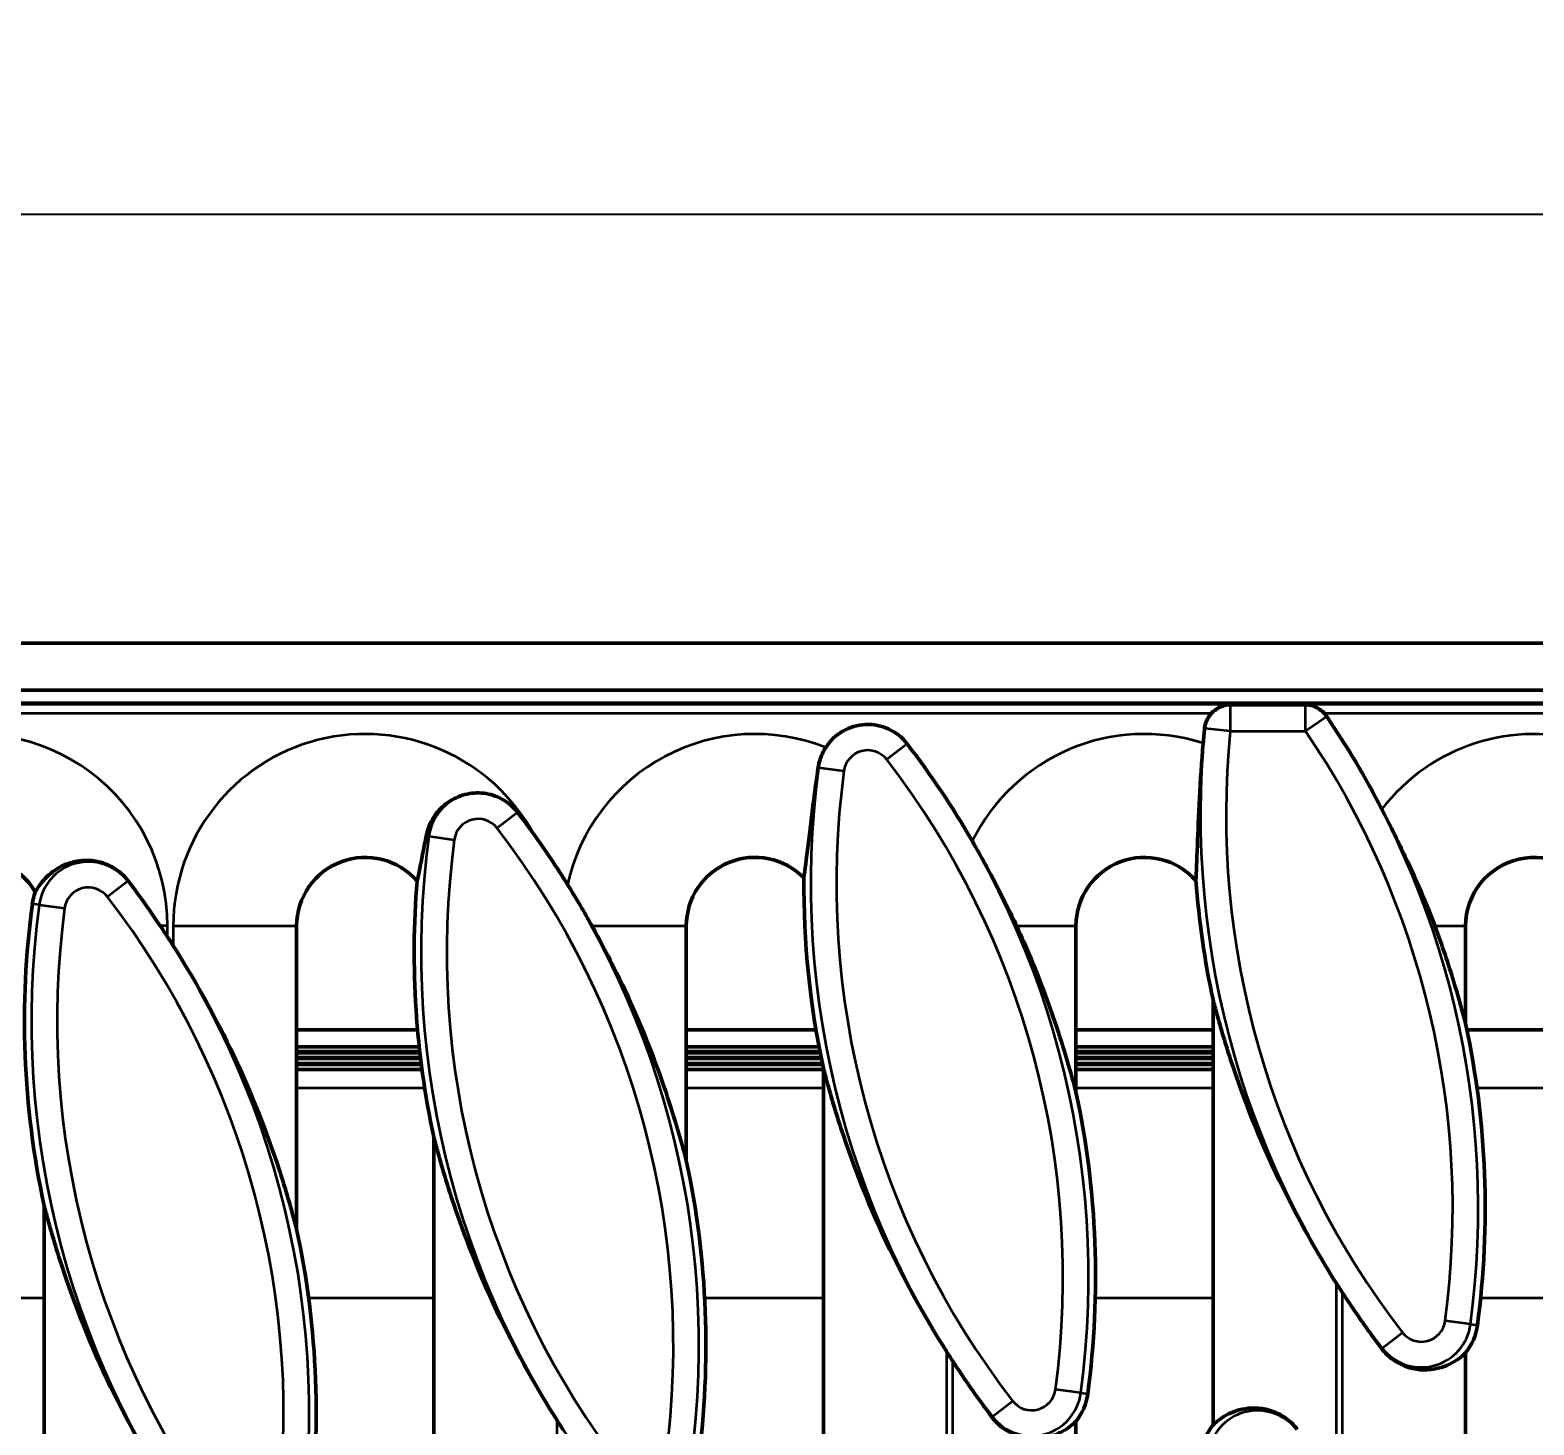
# Model space of a CAD drawing. Header units: millimetres. Extents: x 0 to 1485, y 0 to 1050.
# Drawn here: x 1191 to 1278.8, y 527.4 to 608.7 of the extents above; entities that cross this region are included whole.
import ezdxf

# ---------------------------------------------------------------- set-up
doc = ezdxf.new("R2010")
doc.units = ezdxf.units.MM
doc.header["$LTSCALE"] = 2.5
for name, color, linetype, lineweight in [('Bemaßung (ISO)', 7, 'Continuous', 25), ('Sichtbar (ISO)', 7, 'Continuous', 50), ('Sichtbar schmal (ISO)', 7, 'Continuous', 35)]:
    doc.layers.add(name, color=color, linetype=linetype, lineweight=lineweight)
doc.styles.add('TXT 3_5', font='isocpeur.ttf')
doc.dimstyles.new('Anrin Standard (DIN)', dxfattribs={"dimscale": 2.5, "dimtxt": 3.5, "dimasz": 2.5, "dimexe": 2, "dimexo": 0, "dimgap": 0.8, "dimtad": 1, "dimrnd": 1e-08, "dimtxsty": 'TXT 3_5', "dimcen": 0.09, "dimdle": 10, "dimclrd": 256, "dimclre": 256, "dimclrt": 256, "dimadec": 0, "dimazin": 2, "dimtfac": 0.714286, "dimtmove": 0, "dimatfit": 3, "dimfxl": 1, "dimtolj": 1, "dimlwd": -1, "dimlwe": -1, "dimarcsym": 0})

# ---------------------------------------------------------------- blocks, each defined once
blk = doc.blocks.new('*D13')
at = {"layer": 'Bemaßung (ISO)', "transparency": 16777216}
for p, q in [((389.905, 570.205), (389.905, 602.955)), ((1394.905, 572.955), (1394.905, 602.955)), ((1388.655, 597.955), (396.155, 597.955))]:
    blk.add_line(p, q, dxfattribs=at)
for points in [[(396.155, 598.996), (396.155, 596.913), (389.905, 597.955)], [(1388.655, 598.996), (1388.655, 596.913), (1394.905, 597.955)]]:
    blk.add_solid(points, dxfattribs=at)
at = {"layer": 'Defpoints', "color": 0, "transparency": 16777216}
for p in [(389.905, 597.955), (1394.905, 572.955), (389.905, 570.205)]:
    blk.add_point(p, dxfattribs=at)
at = {"layer": 'Bemaßung (ISO)', "transparency": 16777216, "insert": (881.855, 608.705), "char_height": 8.75, "attachment_point": 1, "style": 'TXT 3_5'}
blk.add_mtext('\\A1;1005', dxfattribs=at)

msp = doc.modelspace()

# ---------------------------------------------------------------- linework, layer by layer
at = {"layer": 'Sichtbar (ISO)'}
for p, q in [((389.905, 572.955), (1394.905, 572.955)), ((389.905, 570.205), (1394.905, 570.205)), ((1391.644, 569.455), (893.166, 569.455)), ((1206.587, 556.455), (1206.587, 538.771)), ((1229.314, 556.455), (1229.314, 542.771)), ((1252.041, 556.455), (1252.041, 546.771)), ((1274.769, 556.455), (1274.769, 550.771)), ((1260.041, 527.355), (1260.041, 552.139)), ((1213.642, 550.39), (1206.587, 550.39)), ((1236.883, 550.39), (1229.314, 550.39)), ((1260.041, 550.39), (1252.041, 550.39)), ((1282.769, 550.39), (1274.849, 550.39)), ((1206.587, 549.414), (1213.738, 549.414)), ((1213.769, 549.133), (1206.587, 549.133)), ((1229.314, 549.414), (1237.057, 549.414)), ((1237.111, 549.133), (1229.314, 549.133)), ((1252.041, 549.414), (1260.041, 549.414)), ((1260.041, 549.133), (1252.041, 549.133)), ((1206.587, 549.065), (1213.777, 549.065)), ((1213.81, 548.784), (1206.587, 548.784)), ((1206.587, 548.716), (1213.818, 548.716)), ((1213.853, 548.435), (1206.587, 548.435)), ((1206.587, 548.367), (1213.861, 548.367)), ((1229.314, 549.065), (1237.124, 549.065)), ((1237.18, 548.784), (1229.314, 548.784)), ((1229.314, 548.716), (1237.193, 548.716)), ((1237.251, 548.435), (1229.314, 548.435)), ((1229.314, 548.367), (1237.265, 548.367)), ((1252.041, 549.065), (1260.041, 549.065)), ((1260.041, 548.784), (1252.041, 548.784)), ((1252.041, 548.716), (1260.041, 548.716)), ((1260.041, 548.435), (1252.041, 548.435)), ((1252.041, 548.367), (1260.041, 548.367)), ((1213.898, 548.086), (1206.587, 548.086)), ((1237.314, 548.086), (1229.314, 548.086)), ((1237.314, 523.355), (1237.314, 548.139)), ((1260.041, 548.086), (1252.041, 548.086)), ((1214.587, 519.355), (1214.587, 544.139)), ((1191.86, 515.355), (1191.86, 540.139)), ((1274.769, 531.554), (1274.769, 506.771)), ((1252.041, 527.554), (1252.041, 502.771))]:
    msp.add_line(p, q, dxfattribs=at)
for centre, radius, start, end in [((1224.638, 539.995), 50.882, 27.21708, 34.30378), ((1239.896, 565.3), 2.906, 37.6496, 147.56378), ((1310.172, 562.914), 50.882, 174.28834, 175.2669), ((1201.911, 535.995), 50.882, 29.94981, 37.6496), ((1179.184, 531.995), 50.882, 31.89036, 35.86142), ((1187.86, 556.455), 4, 29.53743, 180), ((1210.587, 556.455), 4, 40.88851, 180), ((1233.314, 556.455), 4, 44.43618, 180), ((1256.041, 556.455), 4, 41.48052, 180), ((1278.769, 556.455), 4, 25.78225, 180), ((1264.717, 554.914), 51.275, 175.34753, 192.13108), ((1287.444, 558.914), 51.275, 179.61881, 192.13108), ((1310.172, 562.914), 51.275, 184.26111, 192.13108), ((1194.441, 557.3), 3.3, 160.04146, 172.3504), ((1241.99, 550.914), 51.275, 172.3504, 192.13108), ((1156.456, 527.995), 50.882, 32.45081, 33.15705), ((1224.638, 539.995), 51.275, 352.3504, 12.13108), ((1201.911, 535.995), 51.275, 352.3504, 12.13108), ((1179.184, 531.995), 51.275, 352.3504, 12.13108), ((1156.456, 527.995), 51.275, 352.3504, 12.13108), ((1310.172, 562.914), 50.882, 212.45081, 213.15705), ((1272.187, 533.609), 3.3, 321.48132, 352.3504), ((1287.444, 558.914), 50.882, 212.45081, 213.15705), ((1249.459, 529.609), 3.3, 321.48132, 352.3504), ((1264.717, 554.914), 50.882, 212.45081, 213.15705), ((1262.623, 525.3), 3.3, 141.48132, 172.3504)]:
    msp.add_arc(centre, radius, start, end, dxfattribs=at)
for points, knots in [([(1260.993, 569.363), (1260.992, 569.363), (1260.99, 569.363), (1260.851, 569.355), (1260.714, 569.327), (1260.442, 569.229), (1260.315, 569.161), (1260.107, 569.014), (1260.024, 568.94), (1259.952, 568.865)], [-0.1053481, -0.1053481, -0.1053481, -0.1053481, -0.1048848, -0.1048848, -0.0684883, -0.0684883, -0.0311878, -0.0311878, -0.0000387, -0.0000387, -0.0000387, -0.0000387]), ([(1266.512, 568.865), (1266.441, 568.94), (1266.358, 569.013), (1266.141, 569.165), (1266.005, 569.236), (1265.726, 569.33), (1265.594, 569.356), (1265.46, 569.363), (1265.458, 569.363), (1265.456, 569.363)], [-0.1402289, -0.1402289, -0.1402289, -0.1402289, -0.0988186, -0.0988186, -0.0459816, -0.0459816, 0, 0, 0.0006191, 0.0006191, 0.0006191, 0.0006191]), ([(1259.543, 567.978), (1259.562, 568.173), (1259.619, 568.361), (1259.776, 568.655), (1259.857, 568.767), (1259.952, 568.865)], [0, 0, 0, 0, 0.05866939, 0.05866939, 0.09989861, 0.09989861, 0.09989861, 0.09989861]), ([(1237.007, 565.688), (1237.031, 565.847), (1237.067, 566.003), (1237.194, 566.404), (1237.304, 566.64), (1237.443, 566.859)], [-0.1266262, -0.1266262, -0.1266262, -0.1266262, -0.0779723, -0.0779723, 0, 0, 0, 0]), ([(1259.038, 559.104), (1259.063, 559.586), (1259.088, 560.27), (1259.154, 561.985), (1259.192, 562.911), (1259.301, 564.936), (1259.373, 566.017), (1259.464, 567.113)], [-0.9977899, -0.9977899, -0.9977899, -0.9977899, -0.6522399, -0.6522399, -0.3296922, -0.3296922, 0, 0, 0, 0]), ([(1236.17, 559.255), (1236.241, 559.717), (1236.32, 560.365), (1236.513, 561.969), (1236.62, 562.861), (1236.826, 564.428), (1236.913, 565.053), (1237.007, 565.688)], [-0.9634855, -0.9634855, -0.9634855, -0.9634855, -0.6379134, -0.6379134, -0.3248941, -0.3248941, -0.1287876, -0.1287876, -0.1287876, -0.1287876]), ([(1214.146, 561.706), (1214.165, 561.8), (1214.188, 561.893), (1214.262, 562.146), (1214.323, 562.305), (1214.543, 562.763), (1214.74, 563.049), (1215.244, 563.56), (1215.544, 563.776), (1216.217, 564.087), (1216.576, 564.18), (1217.314, 564.23), (1217.684, 564.187), (1218.392, 563.963), (1218.723, 563.785), (1219.182, 563.409), (1219.336, 563.25), (1219.47, 563.076)], [-0.8910001, -0.8910001, -0.8910001, -0.8910001, -0.8563657, -0.8563657, -0.7963343, -0.7963343, -0.6805978, -0.6805978, -0.5649187, -0.5649187, -0.4528997, -0.4528997, -0.341754, -0.341754, -0.2300605, -0.2300605, -0.1637664, -0.1637664, -0.1637664, -0.1637664]), ([(1269.886, 563.267), (1270.429, 562.212), (1270.89, 561.264), (1271.578, 559.798), (1271.87, 559.154), (1272.477, 557.744), (1272.743, 557.089), (1272.978, 556.455)], [-0.6493162, -0.6493162, -0.6493162, -0.6493162, -0.4202794, -0.4202794, -0.213001, -0.213001, 0, 0, 0, 0]), ([(1213.611, 559.073), (1213.709, 559.497), (1213.825, 560.075), (1214.024, 561.083), (1214.083, 561.388), (1214.146, 561.706)], [-0.5868275, -0.5868275, -0.5868275, -0.5868275, -0.2896416, -0.2896416, -0.1705162, -0.1705162, -0.1705162, -0.1705162]), ([(1245.998, 561.398), (1246.515, 560.5), (1246.979, 559.656), (1247.826, 558.043), (1248.225, 557.238), (1248.587, 556.455)], [-0.5015328, -0.5015328, -0.5015328, -0.5015328, -0.2650598, -0.2650598, 0, 0, 0, 0]), ([(1191.34, 558.427), (1191.444, 558.618), (1191.575, 558.82), (1191.884, 559.197), (1192.055, 559.373), (1192.563, 559.784), (1192.906, 559.977), (1193.607, 560.22), (1193.973, 560.287), (1194.715, 560.278), (1195.076, 560.215), (1195.761, 559.955), (1196.076, 559.767), (1196.502, 559.393), (1196.638, 559.247), (1196.759, 559.088)], [-0.9257875, -0.9257875, -0.9257875, -0.9257875, -0.8164827, -0.8164827, -0.7207984, -0.7207984, -0.5792082, -0.5792082, -0.4520767, -0.4520767, -0.3365862, -0.3365862, -0.2251712, -0.2251712, -0.1648851, -0.1648851, -0.1648851, -0.1648851]), ([(1196.759, 559.088), (1196.965, 558.816), (1197.169, 558.542), (1197.803, 557.672), (1198.224, 557.069), (1198.636, 556.455)], [-0.3247142, -0.3247142, -0.3247142, -0.3247142, -0.2219002, -0.2219002, 0, 0, 0, 0]), ([(1223.819, 556.455), (1224.281, 555.631), (1224.713, 554.811), (1225.958, 552.316), (1226.783, 550.435), (1228.191, 546.673), (1228.774, 544.786), (1229.252, 543.006), (1229.283, 542.889), (1229.314, 542.771)], [1.199586, 1.199586, 1.199586, 1.199586, 1.471224, 1.471224, 2.049817, 2.049817, 2.628411, 2.628411, 2.668059, 2.668059, 2.668059, 2.668059]), ([(1248.587, 556.455), (1248.879, 555.822), (1249.153, 555.198), (1249.976, 553.231), (1250.536, 551.734), (1251.263, 549.508), (1251.487, 548.769), (1251.815, 547.616), (1251.932, 547.186), (1252.041, 546.771)], [1.10232, 1.10232, 1.10232, 1.10232, 1.306744, 1.306744, 1.764445, 1.764445, 1.993296, 1.993296, 2.134279, 2.134279, 2.134279, 2.134279]), ([(1272.978, 556.455), (1273.397, 555.329), (1273.766, 554.226), (1274.304, 552.464), (1274.527, 551.681), (1274.742, 550.871), (1274.756, 550.821), (1274.769, 550.771)], [1.066827, 1.066827, 1.066827, 1.066827, 1.4210764, 1.4210764, 1.6641127, 1.6641127, 1.6800992, 1.6800992, 1.6800992, 1.6800992]), ([(1199.393, 555.297), (1200.573, 553.442), (1201.715, 551.411), (1203.872, 546.941), (1204.836, 544.486), (1205.843, 541.402), (1206.123, 540.469), (1206.448, 539.292), (1206.519, 539.029), (1206.587, 538.771)], [5.610352, 5.610352, 5.610352, 5.610352, 6.256852, 6.256852, 7.009099, 7.009099, 7.296608, 7.296608, 7.380319, 7.380319, 7.380319, 7.380319]), ([(1267.235, 535.612), (1266.055, 537.468), (1264.914, 539.499), (1262.756, 543.969), (1261.792, 546.424), (1260.786, 549.507), (1260.505, 550.441), (1260.18, 551.617), (1260.109, 551.88), (1260.041, 552.139)], [5.610352, 5.610352, 5.610352, 5.610352, 6.256852, 6.256852, 7.009099, 7.009099, 7.296608, 7.296608, 7.380319, 7.380319, 7.380319, 7.380319]), ([(1244.508, 531.612), (1243.328, 533.468), (1242.186, 535.499), (1240.028, 539.969), (1239.065, 542.424), (1238.058, 545.507), (1237.777, 546.441), (1237.453, 547.617), (1237.382, 547.88), (1237.314, 548.139)], [5.610352, 5.610352, 5.610352, 5.610352, 6.256852, 6.256852, 7.009099, 7.009099, 7.296608, 7.296608, 7.380319, 7.380319, 7.380319, 7.380319]), ([(1221.781, 527.612), (1220.601, 529.468), (1219.459, 531.499), (1217.301, 535.969), (1216.338, 538.424), (1215.331, 541.507), (1215.05, 542.441), (1214.726, 543.617), (1214.655, 543.88), (1214.587, 544.139)], [5.610352, 5.610352, 5.610352, 5.610352, 6.256852, 6.256852, 7.009099, 7.009099, 7.296608, 7.296608, 7.380319, 7.380319, 7.380319, 7.380319]), ([(1199.053, 523.612), (1197.873, 525.468), (1196.732, 527.499), (1194.574, 531.969), (1193.61, 534.424), (1192.604, 537.507), (1192.323, 538.441), (1191.998, 539.617), (1191.928, 539.88), (1191.86, 540.139)], [5.610352, 5.610352, 5.610352, 5.610352, 6.256852, 6.256852, 7.009099, 7.009099, 7.296608, 7.296608, 7.380319, 7.380319, 7.380319, 7.380319]), ([(1269.862, 531.816), (1269.265, 532.616), (1268.685, 533.431), (1267.959, 534.503), (1267.767, 534.792), (1267.575, 535.085)], [1.2744847, 1.2744847, 1.2744847, 1.2744847, 1.5601918, 1.5601918, 1.6631773, 1.6631773, 1.6631773, 1.6631773]), ([(1274.769, 531.554), (1274.656, 531.445), (1274.532, 531.339), (1274.076, 531.002), (1273.693, 530.802), (1272.798, 530.562), (1272.289, 530.514), (1271.393, 530.709), (1271.059, 530.832), (1270.437, 531.204), (1270.151, 531.454), (1269.906, 531.758), (1269.884, 531.787), (1269.862, 531.816)], [1.2625413, 1.2625413, 1.2625413, 1.2625413, 1.3515841, 1.3515841, 1.5621044, 1.5621044, 1.7726247, 1.7726247, 1.8811482, 1.8811482, 1.9896717, 1.9896717, 2.0005996, 2.0005996, 2.0005996, 2.0005996]), ([(1247.135, 527.816), (1246.538, 528.616), (1245.958, 529.431), (1245.232, 530.503), (1245.039, 530.792), (1244.848, 531.085)], [1.2744847, 1.2744847, 1.2744847, 1.2744847, 1.5601918, 1.5601918, 1.6631773, 1.6631773, 1.6631773, 1.6631773]), ([(1260.041, 527.355), (1260.154, 527.464), (1260.278, 527.571), (1260.734, 527.907), (1261.117, 528.107), (1262.012, 528.347), (1262.521, 528.396), (1263.417, 528.2), (1263.751, 528.077), (1264.373, 527.706), (1264.659, 527.456), (1264.904, 527.151), (1264.926, 527.123), (1264.948, 527.093)], [1.2625413, 1.2625413, 1.2625413, 1.2625413, 1.3515841, 1.3515841, 1.5621044, 1.5621044, 1.7726247, 1.7726247, 1.8811482, 1.8811482, 1.9896717, 1.9896717, 2.0005996, 2.0005996, 2.0005996, 2.0005996]), ([(1252.041, 527.554), (1251.929, 527.445), (1251.805, 527.339), (1251.348, 527.002), (1250.965, 526.802), (1250.071, 526.562), (1249.562, 526.514), (1248.666, 526.709), (1248.332, 526.832), (1247.71, 527.204), (1247.424, 527.454), (1247.179, 527.758), (1247.157, 527.787), (1247.135, 527.816)], [1.2625413, 1.2625413, 1.2625413, 1.2625413, 1.3515841, 1.3515841, 1.5621044, 1.5621044, 1.7726247, 1.7726247, 1.8811482, 1.8811482, 1.9896717, 1.9896717, 2.0005996, 2.0005996, 2.0005996, 2.0005996])]:
    msp.add_open_spline(points, degree=3, knots=knots, dxfattribs=at)
for points in [[(1266.512, 568.865), (1266.57, 568.805), (1266.623, 568.74), (1266.67, 568.671)], [(1219.47, 563.076), (1219.794, 562.656), (1220.11, 562.232), (1220.42, 561.803)], [(1222.385, 558.876), (1222.886, 558.072), (1223.36, 557.275), (1223.819, 556.455)], [(1198.636, 556.455), (1198.776, 556.246), (1198.915, 556.036), (1199.053, 555.824)]]:
    msp.add_open_spline(points, degree=3, dxfattribs=at)
at = {"layer": 'Sichtbar schmal (ISO)'}
for p, q in [((1260.993, 569.363), (1183.156, 569.363)), ((1265.429, 569.312), (1261.04, 569.312)), ((1261.04, 569.312), (1261.04, 567.818)), ((1265.429, 567.818), (1265.429, 569.312)), ((1283.481, 569.363), (1265.456, 569.363)), ((1184.194, 568.865), (1259.952, 568.865)), ((1266.664, 568.66), (1265.429, 567.818)), ((1266.512, 568.865), (1282.442, 568.865)), ((1261.04, 567.818), (1259.553, 567.966)), ((1261.04, 567.818), (1265.429, 567.818)), ((1242.188, 567.069), (1241.005, 566.156)), ((1242.188, 567.069), (1242.197, 567.076)), ((1237.027, 565.686), (1237.007, 565.688)), ((1238.508, 565.487), (1237.027, 565.686)), ((1219.461, 563.069), (1218.278, 562.156)), ((1219.461, 563.069), (1219.47, 563.076)), ((1214.3, 561.686), (1214.146, 561.706)), ((1214.3, 561.686), (1215.781, 561.487)), ((1196.734, 559.069), (1195.55, 558.156)), ((1196.734, 559.069), (1196.759, 559.088)), ((1191.572, 557.686), (1191.171, 557.74)), ((1191.572, 557.686), (1193.053, 557.487)), ((1199.053, 556.455), (1198.636, 556.455)), ((1199.053, 555.824), (1199.053, 556.455)), ((1199.393, 556.455), (1199.393, 555.297)), ((1199.393, 556.455), (1206.587, 556.455)), ((1223.819, 556.455), (1229.314, 556.455)), ((1248.587, 556.455), (1252.041, 556.455)), ((1272.978, 556.455), (1274.769, 556.455)), ((1214.058, 546.992), (1206.587, 546.992)), ((1237.314, 546.992), (1229.314, 546.992)), ((1260.041, 546.992), (1252.041, 546.992)), ((1282.769, 546.992), (1275.434, 546.992)), ((1267.235, 523.824), (1267.235, 535.612)), ((1267.575, 535.085), (1267.575, 523.297)), ((1183.86, 534.771), (1191.86, 534.771)), ((1207.282, 534.771), (1214.587, 534.771)), ((1230.384, 534.771), (1237.314, 534.771)), ((1253.172, 534.771), (1260.041, 534.771)), ((1275.647, 534.771), (1282.769, 534.771)), ((1275.056, 533.224), (1273.575, 533.423)), ((1269.895, 531.841), (1271.078, 532.754)), ((1275.056, 533.224), (1275.457, 533.17)), ((1244.508, 519.824), (1244.508, 531.612)), ((1269.895, 531.841), (1269.862, 531.816)), ((1244.848, 531.085), (1244.848, 519.297)), ((1252.329, 529.224), (1250.848, 529.423)), ((1252.329, 529.224), (1252.73, 529.17)), ((1247.167, 527.841), (1248.351, 528.754)), ((1221.781, 515.824), (1221.781, 527.612)), ((1247.167, 527.841), (1247.135, 527.816))]:
    msp.add_line(p, q, dxfattribs=at)
for centre, radius, start, end in [((1224.638, 539.995), 50.87, 352.3504, 34.29677), ((1187.86, 556.455), 11.194, 0, 106.90761), ((1210.587, 556.455), 11.194, 28.54288, 180), ((1233.314, 556.455), 11.194, 68.35398, 167.5079), ((1239.896, 565.3), 2.895, 37.6496, 172.3504), ((1256.041, 556.455), 11.194, 72.19826, 153.79529), ((1310.172, 562.914), 50.87, 174.30035, 217.6496), ((1310.172, 562.914), 49.376, 174.30035, 217.6496), ((1224.638, 539.995), 49.376, 352.3504, 34.29677), ((1278.769, 556.455), 11.194, 73.12532, 142.51437), ((1239.896, 565.3), 1.401, 37.6496, 172.3504), ((1201.911, 535.995), 50.87, 352.3504, 37.6496), ((1201.911, 535.995), 49.376, 352.3504, 37.6496), ((1287.444, 558.914), 50.87, 172.3504, 217.6496), ((1287.444, 558.914), 49.376, 172.3504, 217.6496), ((1217.169, 561.3), 2.895, 37.6496, 172.3504), ((1217.169, 561.3), 1.401, 37.6496, 172.3504), ((1179.184, 531.995), 50.87, 352.3504, 37.6496), ((1264.717, 554.914), 50.87, 172.3504, 217.6496), ((1264.717, 554.914), 49.376, 172.3504, 217.6496), ((1179.184, 531.995), 49.376, 352.3504, 37.6496), ((1194.441, 557.3), 2.895, 37.6496, 172.3504), ((1156.456, 527.995), 50.87, 352.3504, 37.6496), ((1194.441, 557.3), 1.401, 37.6496, 172.3504), ((1156.456, 527.995), 49.376, 352.3504, 37.6496), ((1241.99, 550.914), 50.87, 172.3504, 217.6496), ((1241.99, 550.914), 49.376, 172.3504, 217.6496), ((1272.187, 533.609), 1.401, 217.6496, 352.3504), ((1272.187, 533.609), 2.895, 217.6496, 352.3504), ((1249.459, 529.609), 2.895, 217.6496, 352.3504), ((1249.459, 529.609), 1.401, 217.6496, 352.3504), ((1262.623, 525.3), 2.895, 37.6496, 172.3504)]:
    msp.add_arc(centre, radius, start, end, dxfattribs=at)
for centre, major_axis, ratio, start_param, end_param in [((1261.04, 567.818), (-1.112, -1.007), 0.993109, 3.980169, 5.444609), ((1265.429, 567.818), (-1.326, 0.701), 0.99514, 4.228296, 5.196482)]:
    msp.add_ellipse(centre, major_axis=major_axis, ratio=ratio, start_param=start_param, end_param=end_param, dxfattribs=at)
for points in [[(1261.03, 569.323), (1261.017, 569.337), (1261.005, 569.35), (1260.993, 569.363)], [(1261.04, 569.312), (1261.036, 569.316), (1261.033, 569.32), (1261.03, 569.323)], [(1265.435, 569.323), (1265.433, 569.32), (1265.431, 569.316), (1265.429, 569.312)], [(1265.456, 569.363), (1265.449, 569.35), (1265.442, 569.337), (1265.435, 569.323)], [(1266.664, 568.66), (1266.666, 568.664), (1266.668, 568.667), (1266.67, 568.671)], [(1259.543, 567.978), (1259.546, 567.974), (1259.55, 567.97), (1259.553, 567.966)]]:
    msp.add_open_spline(points, degree=3, dxfattribs=at)

# ---------------------------------------------------------------- dimensions: what is measured, and where the dimension line sits
at = {"layer": 'Bemaßung (ISO)'}
dim = msp.add_linear_dim(base=(389.905, 597.955), p1=(1394.905, 572.955), p2=(389.905, 570.205), angle=180, dimstyle='Anrin Standard (DIN)', override={"dimgap": 0.8, "dimdec": 2, "dimtol": 0, "dimlim": 0, "dimtp": 0, "dimtm": 0, "dimtdec": 2, "dimtofl": 0, "dimatfit": 1}, dxfattribs=at)
dim.commit()
dim.dimension.update_dxf_attribs({"geometry": '*D13', "text_midpoint": (892.355, 597.955), "dimtype": 160})

doc.saveas('drawing.dxf')
